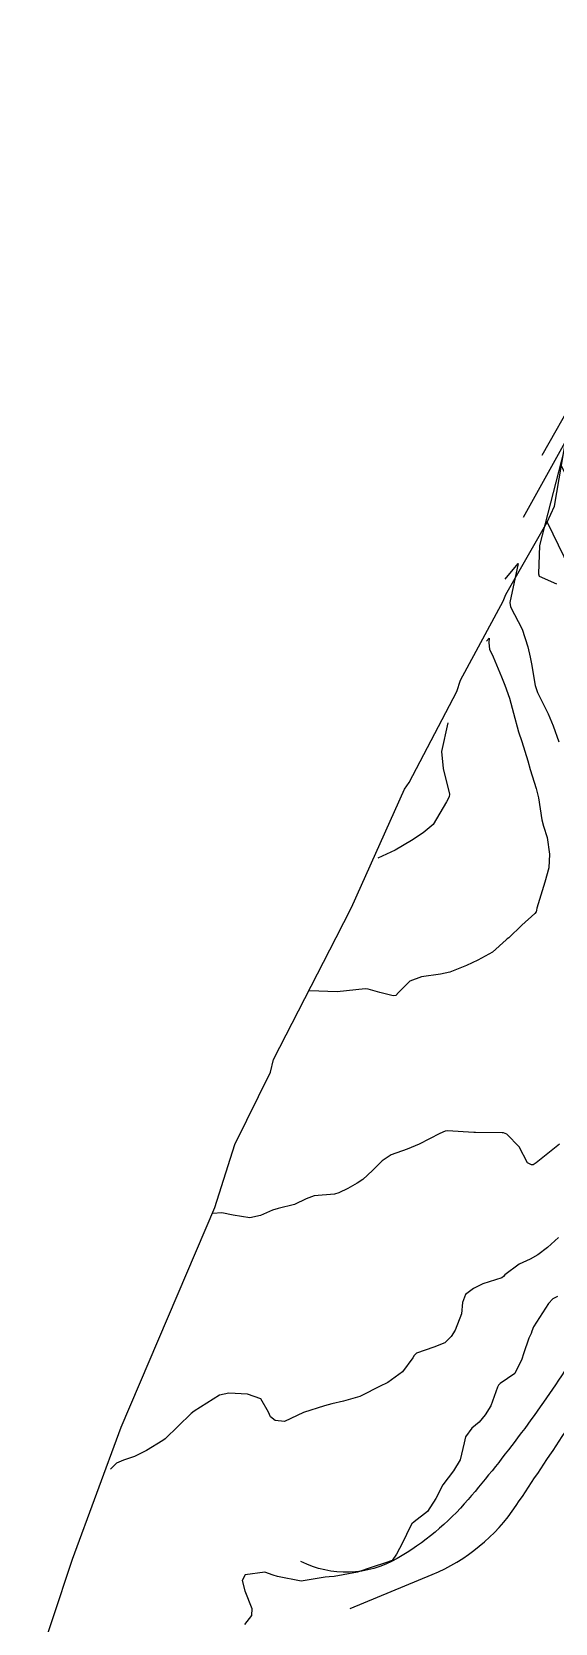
# Model space of a CAD drawing. Header units: metres. Extents: x 318500 to 325275, y 7408834 to 7428799.
# Drawn here: x 321831.7 to 321868.9, y 7417456.5 to 7417569.9 of the extents above; entities that cross this region are included whole.
import ezdxf

# ---------------------------------------------------------------- set-up
doc = ezdxf.new("R2010")
doc.units = ezdxf.units.M
doc.header["$MEASUREMENT"] = 0
for name, color, linetype in [('Area', 45, 'Continuous'), ('Curvas de Nivel 1m', 11, 'Continuous'), ('Curvas de Nivel 5m', 15, 'Continuous'), ('Vias Secundárias', 230, 'Continuous')]:
    doc.layers.add(name, color=color, linetype=linetype)

msp = doc.modelspace()

# ---------------------------------------------------------------- linework, layer by layer
at = {"layer": 'Area'}
msp.add_lwpolyline([(321831.65, 7417452.36), (321834.55, 7417461.09), (321838.03, 7417470.5), (321844.7, 7417486.14), (321846.13, 7417490.62), (321848.66, 7417495.78), (321848.87, 7417496.67), (321853.34, 7417505.38), (321854.43, 7417507.5), (321858.2, 7417515.94), (321858.54, 7417516.4), (321861.93, 7417522.89), (321862.19, 7417523.7), (321865.24, 7417529.33), (321865.44, 7417529.81), (321868.37, 7417534.95), (321868.91, 7417536.1), (321874.67, 7417569.88)], dxfattribs=at)
at = {"layer": 'Curvas de Nivel 1m', "flags": 128}
for points, elevation in [([(321868.03, 7417539.72), (321870.42, 7417543.94)], 737), ([(321866.7, 7417535.3), (321869.77, 7417540.86)], 738), ([(321869.78, 7417540.84), (321867.82, 7417533.3), (321867.76, 7417531.28), (321867.8, 7417531.11), (321869.05, 7417530.56)], 738), ([(321865.38, 7417530.89), (321866.31, 7417532.01), (321865.71, 7417529.22), (321865.77, 7417528.92), (321866.6, 7417527.34), (321867, 7417526.07), (321867.17, 7417525.33), (321867.26, 7417524.87), (321867.52, 7417523.32), (321867.69, 7417522.82), (321868.44, 7417521.31), (321868.8, 7417520.44), (321869.21, 7417519.3)], 739), ([(321861.29, 7417520.66), (321860.84, 7417518.62), (321860.97, 7417517.41), (321861.41, 7417515.58), (321861.39, 7417515.4), (321861.21, 7417515.03), (321860.25, 7417513.42), (321859.55, 7417512.82), (321858.71, 7417512.28), (321857.54, 7417511.6), (321856.31, 7417511.02)], 741), ([(321869.26, 7417490.65), (321867.6, 7417489.31), (321867.39, 7417489.18), (321867.25, 7417489.17), (321866.97, 7417489.32), (321866.38, 7417490.45), (321865.5, 7417491.35), (321865.27, 7417491.45), (321865.16, 7417491.46), (321863.27, 7417491.47), (321863.16, 7417491.48), (321861.27, 7417491.59), (321861.1, 7417491.57), (321860.72, 7417491.41), (321859.26, 7417490.66), (321858.39, 7417490.3), (321857.25, 7417489.89), (321856.62, 7417489.46), (321855.94, 7417488.77), (321855.23, 7417488.13), (321854.84, 7417487.87), (321854.16, 7417487.5), (321853.53, 7417487.19), (321853.21, 7417487.1), (321851.77, 7417486.97), (321851.21, 7417486.76), (321850.38, 7417486.36), (321849.2, 7417486.07), (321848.8, 7417485.96), (321847.95, 7417485.58), (321847.19, 7417485.4), (321845.99, 7417485.6), (321845.19, 7417485.76), (321844.56, 7417485.71)], 739), ([(321869.18, 7417483.99), (321868.39, 7417483.3), (321867.71, 7417482.77), (321867.16, 7417482.45), (321866.38, 7417482.1), (321865.37, 7417481.35), (321865.26, 7417481.22), (321865.14, 7417481.12), (321863.8, 7417480.69), (321863.12, 7417480.37), (321862.55, 7417479.94), (321862.35, 7417479.38), (321862.28, 7417478.56), (321861.83, 7417477.39), (321861.53, 7417476.95), (321861.08, 7417476.5), (321860.3, 7417476.18), (321859.07, 7417475.77), (321858.9, 7417475.6), (321858.81, 7417475.43), (321858.06, 7417474.43), (321857.03, 7417473.67), (321856.89, 7417473.6), (321856.58, 7417473.46), (321855.02, 7417472.67), (321853.86, 7417472.34), (321853.02, 7417472.16), (321852.51, 7417472.02), (321851.01, 7417471.53), (321849.65, 7417470.9), (321849, 7417470.97), (321848.67, 7417471.23), (321848.52, 7417471.57), (321847.96, 7417472.52), (321847.02, 7417472.85), (321845.7, 7417472.92), (321845.02, 7417472.77), (321843.22, 7417471.64), (321843.01, 7417471.46), (321841.15, 7417469.67), (321840.98, 7417469.54), (321839.82, 7417468.83), (321838.96, 7417468.41), (321838.18, 7417468.15), (321837.69, 7417467.92), (321837.26, 7417467.5)], 738), ([(321869.12, 7417479.8), (321868.78, 7417479.63), (321868.48, 7417479.3), (321867.41, 7417477.63), (321867.28, 7417477.32), (321867.24, 7417477.17), (321867.08, 7417476.82), (321866.68, 7417475.71), (321866.57, 7417475.33), (321866.07, 7417474.31), (321865.03, 7417473.61), (321864.9, 7417473.49), (321864.84, 7417473.35), (321864.36, 7417472.01), (321863.96, 7417471.36), (321863.52, 7417470.84), (321863, 7417470.43), (321862.55, 7417469.81), (321862.45, 7417469.38), (321862.18, 7417468.16), (321861.7, 7417467.39), (321860.94, 7417466.38), (321860.44, 7417465.41), (321859.85, 7417464.48), (321858.9, 7417463.75), (321858.73, 7417463.6), (321858.64, 7417463.43), (321858.06, 7417462.26), (321857.65, 7417461.44), (321857.32, 7417460.99), (321856.86, 7417460.82), (321855.91, 7417460.52), (321854.86, 7417460.16), (321853.2, 7417459.85), (321852.85, 7417459.83), (321852.56, 7417459.81), (321850.85, 7417459.53), (321849.15, 7417459.85), (321848.85, 7417459.96), (321848.26, 7417460.16), (321846.85, 7417459.97), (321846.65, 7417459.58), (321846.84, 7417458.83), (321847.33, 7417457.57), (321847.31, 7417457.08), (321846.8, 7417456.43)], 737)]:
    msp.add_lwpolyline(points, dxfattribs=dict(at, elevation=elevation))
at = {"layer": 'Curvas de Nivel 5m', "elevation": 740, "flags": 128}
msp.add_lwpolyline([(321864.05, 7417526.47), (321864.24, 7417526.7), (321864.23, 7417526.36), (321864.27, 7417525.91), (321864.53, 7417525.36), (321865.13, 7417523.93), (321865.37, 7417523.35), (321865.69, 7417522.42), (321865.97, 7417521.35), (321866.33, 7417520.01), (321866.56, 7417519.34), (321867, 7417517.96), (321867.17, 7417517.33), (321867.6, 7417515.99), (321867.75, 7417515.32), (321868, 7417513.74), (321868.11, 7417513.31), (321868.37, 7417512.5), (321868.54, 7417511.31), (321868.49, 7417510.34), (321868.22, 7417509.31), (321867.63, 7417507.46), (321867.62, 7417507.32), (321867.6, 7417507.2), (321867.49, 7417507.07), (321866.56, 7417506.25), (321865.64, 7417505.35), (321865.53, 7417505.28), (321865.46, 7417505.21), (321864.48, 7417504.33), (321863.44, 7417503.75), (321862.62, 7417503.38), (321861.43, 7417502.9), (321860.78, 7417502.77), (321859.42, 7417502.58), (321858.6, 7417502.25), (321857.77, 7417501.45), (321857.6, 7417501.25), (321857.41, 7417501.21), (321856.45, 7417501.46), (321855.63, 7417501.7), (321855.41, 7417501.71), (321853.4, 7417501.51), (321851.45, 7417501.58), (321851.42, 7417501.58)], dxfattribs=at)
at = {"layer": 'Vias Secundárias'}
for points in [[(321854.33, 7417457.57), (321860.18, 7417459.99, 0.148296), (321866.17, 7417464.91, 0.000351), (321873.16, 7417475.38, 0.006856), (321878.95, 7417484.34, 0.039727), (321882.45, 7417491.04, 0.093743), (321883.95, 7417497.92, 0.007006), (321884.02, 7417503.12, 0.088751), (321882.81, 7417509.89, 0.008783), (321879.38, 7417518.67), (321875.6, 7417526.36), (321871.3, 7417535.02), (321869.4, 7417538.97)], [(321868.37, 7417534.95), (321876.25, 7417518.75, -0.034367), (321880.56, 7417508.05, -0.116216), (321881.56, 7417496.21, -0.104394), (321878.86, 7417488.96, -0.002103), (321870.02, 7417475.11, -0.033974), (321862.74, 7417465.34, -0.085204), (321857.68, 7417461.13, -0.250832), (321850.83, 7417460.92, 0.717325)]]:
    msp.add_lwpolyline(points, format="xyb", dxfattribs=at)

doc.saveas('drawing.dxf')
